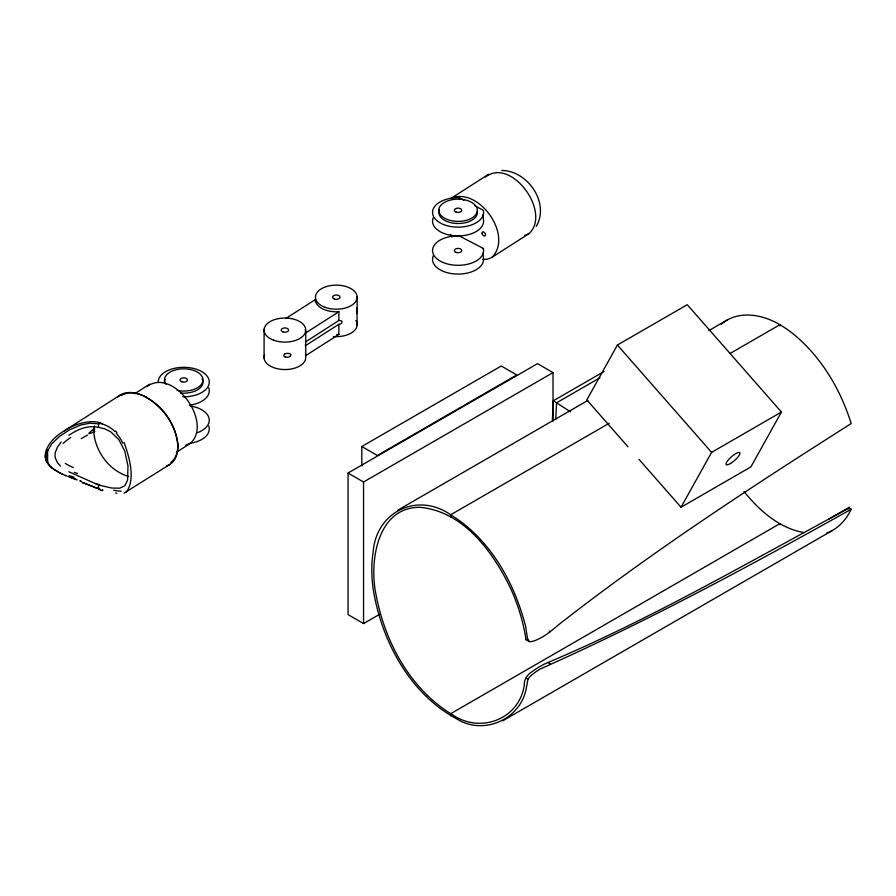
<?xml version="1.0" encoding="UTF-8"?>
<svg xmlns="http://www.w3.org/2000/svg" width="896" height="896" viewBox="0 0 896 896"><rect width="100%" height="100%" fill="white"/><g stroke="black" fill="none" stroke-linecap="round" stroke-linejoin="round"><path stroke-width="1.34" d="M98.616 485.038L111.776 488.04L119.762 488.186L124.88 485.722L127.613 480.133L127.971 465.909L124.69 450.845L118.81 439.566L110.69 431.782L104.709 428.803L98.538 427.381L98.538 424.021L97.35 423.718L89.734 423.226L80.763 424.995L69.552 429.789L59.293 436.542L51.654 443.979L47.253 451.472M357.134 325.181L356.922 311.08M177.766 445.906C177.822 451.998 175.93 458.662 170.878 462.47M357.157 312.402L357.011 313.331M357.056 310.643L357.09 307.843L356.899 313.398M305.693 354.357A20.854 12.04 0 0 1 305.76 355.622L338.878 334.421L338.878 324.262C342.283 324.733 344.042 319.827 338.878 320.477L305.76 341.79L305.76 332.92A20.854 12.04 0 0 0 305.144 329.75M128.52 476.448C109.278 470.803 95.133 451.438 93.778 431.693A2.307 1.4 57.4 0 0 93.789 430.069L94.248 425.891M305.76 355.622L305.76 345.464L338.878 324.262M47.634 462.549L47.622 450.374M305.76 341.79L305.581 343.549M552.373 420.034L553.37 400.77L604.027 371.526M555.71 419.339L556.562 402.819L599.973 377.754M305.57 343.694L305.39 345.99M826.784 532.997C837.906 529.088 846.283 519.736 851.2 509.264L849.173 508.088C749.717 561.467 651.862 618.722 547.691 662.626C542.371 664.854 537.398 667.856 532.728 671.216C527.52 674.318 523.981 679.224 524.238 685.608C518.661 719.768 479.942 733.79 452.379 714.661C410.2 689.326 384.933 642.051 376.051 594.776C369.062 562.15 376.981 506.845 420.078 507.315C463.277 511.459 492.33 550.995 510.037 587.205C517.843 603.837 523.242 621.611 526.03 639.744C526.725 640.674 528.08 640.461 529.077 640.338M721.347 324.24C737.789 309.781 762.541 314.227 779.856 324.733A101.506 58.598 60 0 1 795.166 335.485C822.114 358.366 840.683 390.029 851.2 423.539C752.64 486.181 654.539 549.998 562.352 621.813C554.994 627.413 548.33 634.144 539.974 638.333C536.648 639.89 533.142 641.861 529.357 641.67C529.01 641.603 528.64 641.48 528.382 641.211C526.333 635.23 526.635 628.298 524.462 622.261C512.982 579.779 488.858 538.306 450.688 514.774C417.334 491.557 376.018 511.784 373.128 552.182A135.475 78.221 60 0 0 373.128 588.75C381.416 640.629 409.349 693.381 456.837 718.962C484.344 736.053 522.021 718.715 526.568 686.526C527.677 683.558 526.938 679.549 529.458 677.174C532.526 673.971 536.245 671.474 539.974 669.099C646.542 621.779 749.381 566.126 851.2 509.264M848.456 508.794L849.173 507.315L829.192 518.862M638.96 459.301L681.027 507.237L750.87 466.917L781.446 412.048L687.254 304.707L617.4 345.027L586.824 399.896L627.984 446.79M681.027 507.237L711.603 452.379L781.446 412.048M536.234 226.386C550.054 203.067 527.632 170.598 501.76 170.453M61.208 441.997L57.445 447.126L55.429 452.099A18.816 14.851 -24.5 0 0 55.429 458.304L57.445 462.672L60.48 466.11M146.877 386.669C172.973 366.778 213.371 422.296 190.422 443.307L176.389 452.29M485.453 177.005C511.616 156.677 552.048 213.102 528.819 233.755L491.501 257.634L487.379 259.213L482.362 259.493M117.477 397.298C125.317 389.379 137.782 392.616 146.418 397.275M290.293 356.037C292.891 353.438 287.202 352.811 285.342 353.774M91.784 430.573L94.651 428.31M68.813 435.322C77.325 429.498 88.066 424.782 98.538 427.381M450.89 198.43L488.566 174.294M492.027 257.309C513.475 235.57 479.069 186.995 451.394 198.094M121.173 395.718L122.147 395.102M124.051 493.136L169.837 464.442C176.288 460.331 178.349 451.976 177.744 444.774M49.594 465.875C37.576 453.354 53.01 437.035 64.344 430.842L120.176 395.091M134.59 393.814L149.789 384.082M285.757 318.528L315.459 299.522A20.854 12.04 0 0 0 338.878 311.718L338.878 320.477M305.76 332.92L338.878 311.718M64.344 430.842C74.379 423.741 93.262 418.41 102.256 423.976M190.422 443.307L185.819 445.2M169.837 464.442L166.421 466.088M361.805 446.51L501.267 365.994L516.779 374.954L377.328 455.47L361.805 446.51L361.805 465.853M379.77 614.208L363.552 623.56L348.04 614.6L348.04 473.043L537.499 363.653L553.022 372.613L553.022 421.142M348.04 473.043L363.552 482.003L553.022 372.613M397.869 510.126L587.866 400.434M708.882 330.568L727.037 320.085M609.224 423.248L450.688 514.774L450.688 516.79M730.24 353.382L779.856 324.733L779.856 325.864M502.768 720.787L832.406 530.477M528.819 233.755L524.518 235.502M81.222 438.637L87.494 435.086M126.134 492.397C136.013 479.506 129.125 456.445 124.051 442.434M47.454 450.318L47.499 450.296A1.882 1.523 -12.3 0 0 47.118 450.677M94.651 431.446L91.773 432.813A45.394 24.864 -61.9 0 1 90.854 433.216L90.72 433.25A19.006 10.416 -61.9 0 1 89.477 433.675L88.827 433.642L89.242 432.891A13.91 7.661 -62.1 0 1 90.72 431.514L90.866 431.357A45.618 25.178 -62.2 0 1 91.784 430.55M123.099 394.587C129.942 391.283 138.006 393.176 144.536 396.312M94.662 431.402L93.778 431.693M99.904 423.685L99.859 423.685A2.834 2.341 42.8 0 0 98.515 423.83M116.861 493.248L115.562 493.069M804.294 532.627C779.408 528.438 759.438 510.597 744.038 491.568M102.85 424.122L102.894 424.133A35.683 32.738 -83.8 0 1 114.979 431.614M102.122 490.056L102.939 490.28L102.267 489.966M77.134 479.942L70 477.333M80.293 481.074L81.301 481.443M76.25 479.461L74.603 478.867M79.856 480.782L80.92 481.163M73.954 478.632L69.922 477.131M69.574 476.997L67.749 476.291M66.64 475.843L65.542 475.406M65.878 475.72L61.365 473.581M285.107 356.843L286.384 357.179A4.995 4.659 -17.1 0 0 290.349 356.104M99.814 489.238L99.859 489.261A2.834 2.195 30.8 0 1 98.347 488.578M97.597 487.95L98.538 488.365L98.538 485.016L68.813 471.755M61.835 473.973L52.08 468.115M60.368 473.11L59.371 472.629M144.357 396.357L147.056 397.622M58.878 472.371L57.915 471.867M474.858 205.867L483.347 210.291A25.536 14.739 0 0 1 460.174 227.091A25.536 14.739 0 0 1 432.544 212.71A25.536 14.739 0 0 1 459.099 197.669L463.949 200.189M483.347 248.45L459.099 235.838A25.536 14.739 0 0 0 432.544 250.869A25.536 14.739 0 0 0 460.174 265.261A25.536 14.739 0 0 0 483.347 248.45L483.347 249.547M146.306 397.387C163.139 406.47 175.56 424.245 177.666 443.33M56.974 471.352L55.91 470.736M549.226 631.086L550.189 631.646M525.885 639.318L528.102 640.595M547.982 662.514L550.189 663.79M525.885 678.003L528.102 679.28M146.955 397.757C162.422 407.053 174.138 423.046 177.363 440.899M54.757 470.019L55.328 470.378M553.37 400.77L570.584 411.858M54.208 469.672L49.918 465.853L47.32 461.765M51.699 467.813L50.96 467.186M115.472 431.043L116.95 432.443M50.602 466.861L49.918 466.211M617.4 345.027L711.603 452.379M46.917 462.101L46.693 461.776A15.075 12.197 -12.4 0 1 46.794 451.427M451.92 237.026L450.408 234.416M177.464 441.269L177.766 444.528M177.688 443.621L177.822 445.704M357.134 296.587L357.157 308.594M849.173 507.315L849.173 508.088M779.856 524.798L779.856 523.667L450.688 713.709L450.688 715.714M483.347 214.043L483.347 219.061A25.536 14.739 0 0 1 456.702 235.894A25.536 14.739 0 0 1 433.339 217.515M483.347 252.291L483.347 257.23A25.536 14.739 0 0 1 456.702 274.064A25.536 14.739 0 0 1 433.339 255.685M459.099 197.669L459.099 198.766M363.552 482.003L363.552 623.56M315.459 299.522L315.459 302.187M264.085 329.515L264.085 358.098M477.288 211.075A19.264 11.122 0 0 1 447.261 219.486A19.264 11.122 0 0 1 449.658 200.267A19.264 11.122 0 0 1 477.288 211.075A19.264 11.122 0 0 1 456.691 223.485A19.264 11.122 0 0 1 439.432 209.597M47.253 461.686A20.048 15.691 -27 0 1 47.197 451.472M166.04 384.328A19.264 11.122 0 0 1 180.802 368.95A19.264 11.122 0 0 1 202.91 381.035A19.264 11.122 0 0 1 177.128 390.387M202.115 378.717A19.264 11.122 0 0 1 180.634 393.042M164.595 383.298A19.264 11.122 0 0 1 165.099 379.254M158.211 382.166A25.536 14.739 0 0 1 183.971 367.315A25.536 14.739 0 0 1 209.272 382.424A25.536 14.739 0 0 1 182.706 396.794M208.734 387.811A25.536 14.739 0 0 1 189.683 405.171M190.176 405.966A25.536 14.739 0 0 1 209.037 418.208A25.536 14.739 0 0 1 196.65 432.947M208.734 425.981A25.536 14.739 0 0 1 189.683 443.341M94.293 429.699A33.746 18.39 -61.7 0 1 94.696 429.352M99.882 423.427A12.499 11.178 61 0 1 102.234 423.64M102.2 490.661A12.734 7.683 29.5 0 1 100.027 489.955M99.837 484.758A35.683 1.837 15.5 0 1 95.57 483.605M116.256 433.306A38.618 33.264 84.1 0 1 122.842 443.173M121.251 491.187A38.875 10.73 25 0 1 113.669 490.258M82.611 482.44A54.477 0.627 19.8 0 1 84.336 483.056M100.341 489.63A33.578 2.968 21 0 0 82.018 482.362A32.525 3.371 21.7 0 1 95.995 487.928M69.238 475.597A52.763 3.562 20.7 0 1 74.178 477.31M77.56 473.502A74.458 20.362 14.1 0 1 74.2 472.315M73.293 467.544A46.592 27.339 7.1 0 1 65.274 463.4M63.146 443.486A47.219 40.454 -13.6 0 1 70.627 437.517M305.536 355.746A20.854 12.04 0 0 1 284.054 369.544A20.854 12.04 0 0 1 264.611 354.771M355.902 320.488A20.854 12.04 0 0 1 333.402 336.538M338.878 334.421A20.854 12.04 0 0 1 336.694 334.51M284.984 357.034A2.229 1.915 -6.5 0 1 285.264 353.595M456.042 252.37A3.718 2.15 0 0 0 461.787 250.678A3.718 2.15 0 0 0 456.378 248.651A3.718 2.15 0 0 0 456.042 252.37M456.042 212.083A3.718 2.15 0 0 0 461.787 210.392A3.718 2.15 0 0 0 456.378 208.365A3.718 2.15 0 0 0 456.042 212.083M482.093 233.52A2.33 1.411 57.4 0 0 484.982 235.883A2.33 1.411 57.4 0 0 484.21 232.299A2.33 1.411 57.4 0 0 482.093 233.52M181.821 381.786A3.718 2.15 0 0 0 187.466 379.982A3.718 2.15 0 0 0 181.944 378.067A3.718 2.15 0 0 0 181.821 381.786M273.65 340.211A20.854 12.04 0 0 0 305.738 330.635A20.854 12.04 0 0 0 275.341 319.379A20.854 12.04 0 0 0 273.65 340.211M282.89 331.878A3.718 2.15 0 0 0 288.624 330.187A3.718 2.15 0 0 0 283.226 328.16A3.718 2.15 0 0 0 282.89 331.878M325.046 307.306A20.854 12.04 0 0 0 357.134 297.741A20.854 12.04 0 0 0 326.738 286.474A20.854 12.04 0 0 0 325.046 307.306M334.286 298.973A3.718 2.15 0 0 0 340.021 297.282A3.718 2.15 0 0 0 334.611 295.254A3.718 2.15 0 0 0 334.286 298.973M730.554 463.445A9.038 2.408 -41.3 0 0 739.872 452.794A9.038 2.408 -41.3 0 0 728.549 459.659A9.038 2.408 -41.3 0 0 730.554 463.445"/></g></svg>
